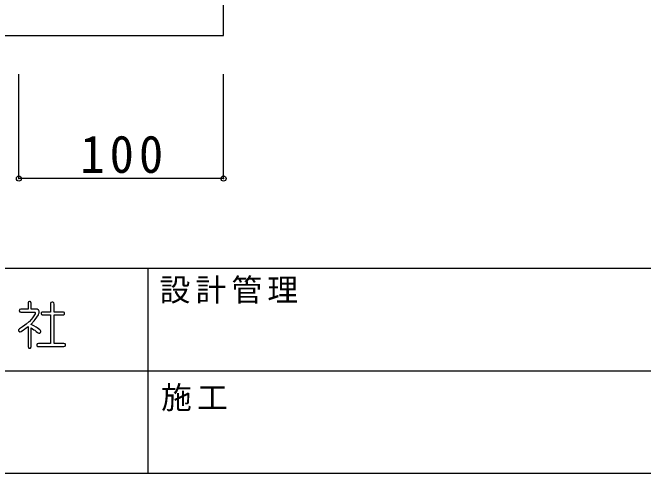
# Model space of a CAD drawing. Units: millimetres, scale not verified, with parts at other scales. Extents: x -2911 to 2971, y -2068 to 2014.
# Drawn here: x 473 to 1398, y -2068 to -1393 of the extents above; entities that cross this region are included whole.
import ezdxf

# ---------------------------------------------------------------- set-up
doc = ezdxf.new("R2010")
doc.units = ezdxf.units.MM
doc.header["$LTSCALE"] = 15
doc.header["$PDMODE"] = 32
doc.header["$PDSIZE"] = 7.5
doc.layers.add('0-0', color=7, linetype='Continuous')
doc.layers.add('1-0', color=6, linetype='Continuous')
doc.styles.add('ＭＳ ゴシック', font='')
doc.styles.get('ＭＳ ゴシック').set_extended_font_data('MS Gothic')

msp = doc.modelspace()

# ---------------------------------------------------------------- linework, layer by layer
at = {"layer": '0-0', "color": 4}
for p, q in [((482.11, -1635.89), (482.11, -1482.71)), ((782.11, -1635.89), (782.11, -1482.71)), ((782.11, -1635.89), (482.11, -1635.89))]:
    msp.add_line(p, q, dxfattribs=at)
at = {"layer": '0-0'}
msp.add_lwpolyline([(137.11, -1425.96), (782.11, -1425.96), (782.11, -1087.86)], dxfattribs=at)
at = {"layer": '0-0', "color": 4}
for p in [(482.11, -1635.89), (782.11, -1635.89)]:
    msp.add_point(p, dxfattribs=at)
at = {"layer": '1-0'}
for p, q in [((-2910.71, -1766.99), (2959.05, -1766.99)), ((671.35, -1766.99), (671.35, -2068.01)), ((-2910.71, -1917.5), (2971.09, -1917.5)), ((2971.09, -2068.01), (-2910.71, -2068.01))]:
    msp.add_line(p, q, dxfattribs=at)
for points in [[(495.68, -1818.45), (495.68, -1827.39), (484.95, -1827.39), (483.54, -1827.69), (483.16, -1827.91), (482.72, -1828.59), (482.57, -1829.48), (482.94, -1830.75), (483.16, -1831.04), (483.91, -1831.42), (484.95, -1831.57), (504.33, -1831.57), (505.67, -1831.94), (505.89, -1832.16), (506.04, -1832.91), (505.82, -1833.95), (502.17, -1839.84), (500.6, -1841.77), (496.95, -1845.65), (497.32, -1845.28), (492.7, -1849.38), (490.99, -1850.72), (487.26, -1853.4), (483.16, -1856.01), (481.82, -1857.05), (481.6, -1857.42), (481.45, -1858.32), (481.67, -1859.29), (482.72, -1860.18), (483.16, -1860.33), (484.13, -1860.33), (485.25, -1859.88), (488.98, -1857.65), (490.24, -1856.75), (492.93, -1854.89), (495.68, -1852.73), (495.68, -1882.24), (495.98, -1883.73), (496.2, -1884.02), (496.87, -1884.47)], [(499.33, -1816.66), (498.66, -1816.22), (497.77, -1816.07), (496.5, -1816.44), (496.2, -1816.66), (495.83, -1817.41), (495.68, -1818.45)], [(496.87, -1884.47), (497.77, -1884.62), (499.04, -1884.32), (499.33, -1884.02), (499.71, -1883.28), (499.86, -1882.24), (499.86, -1854.81), (504.03, -1857.42), (505.22, -1858.32), (507.46, -1860.03), (509.39, -1861.67), (511.11, -1862.34), (511.63, -1862.42), (512.67, -1862.27), (513.57, -1861.67), (514.01, -1860.18), (514.01, -1859.66), (513.72, -1858.69), (512.97, -1857.8), (509.02, -1854.81), (507.46, -1853.85), (503.95, -1851.83), (499.86, -1849.75), (499.86, -1849.15), (504.55, -1844.31), (505.97, -1842.59), (508.5, -1839.09), (510.59, -1835.44), (511.48, -1833.43), (511.63, -1832.76), (511.85, -1831.42), (511.78, -1830.08), (510.88, -1828.44), (510.36, -1828.06), (509.02, -1827.54), (507.31, -1827.39), (499.86, -1827.39), (499.86, -1818.45), (499.56, -1817.04), (499.33, -1816.66)], [(528.17, -1819.94), (528.17, -1831.57), (517.14, -1831.57), (515.73, -1831.86), (515.35, -1832.09), (514.91, -1832.76), (514.76, -1833.65), (515.13, -1834.92), (515.35, -1835.22), (516.1, -1835.59), (517.14, -1835.74), (528.17, -1835.74), (528.17, -1877.77), (510.59, -1877.77), (509.17, -1878.06), (508.8, -1878.29), (508.35, -1878.96), (508.2, -1879.85), (508.57, -1881.12), (508.8, -1881.42), (509.54, -1881.79), (510.59, -1881.94), (548.14, -1881.94), (549.63, -1881.64), (549.93, -1881.42), (550.38, -1880.75), (550.53, -1879.85), (550.23, -1878.59), (549.93, -1878.29), (549.19, -1877.92), (548.14, -1877.77), (533.54, -1877.77), (533.54, -1835.74), (546.65, -1835.74), (548.14, -1835.44), (548.44, -1835.22), (548.89, -1834.55), (549.04, -1833.65), (548.74, -1832.39), (548.44, -1832.09)], [(548.44, -1832.09), (547.7, -1831.71), (546.65, -1831.57), (533.54, -1831.57), (533.54, -1819.94), (533.16, -1818.15), (532.87, -1817.71), (532.05, -1817.18), (530.85, -1816.96), (529.21, -1817.41), (528.84, -1817.71), (528.32, -1818.67), (528.17, -1819.94)]]:
    msp.add_lwpolyline(points, dxfattribs=at)

# ---------------------------------------------------------------- texts
at = {"layer": '0-0', "color": 3, "insert": (572.11, -1628.39), "char_height": 54.99, "attachment_point": 7, "style": 'ＭＳ ゴシック'}
msp.add_mtext('\\T1.21;\\W0.95;100', dxfattribs=at)
at = {"layer": '1-0', "color": 7, "char_height": 32.99, "attachment_point": 7, "style": 'ＭＳ ゴシック'}
for s, insert in [('\\T1.17;設計管理', (688.42, -1819.1)), ('\\T1.17;施工', (690.58, -1976.93))]:
    msp.add_mtext(s, dxfattribs=dict(at, insert=insert))

doc.saveas('drawing.dxf')
